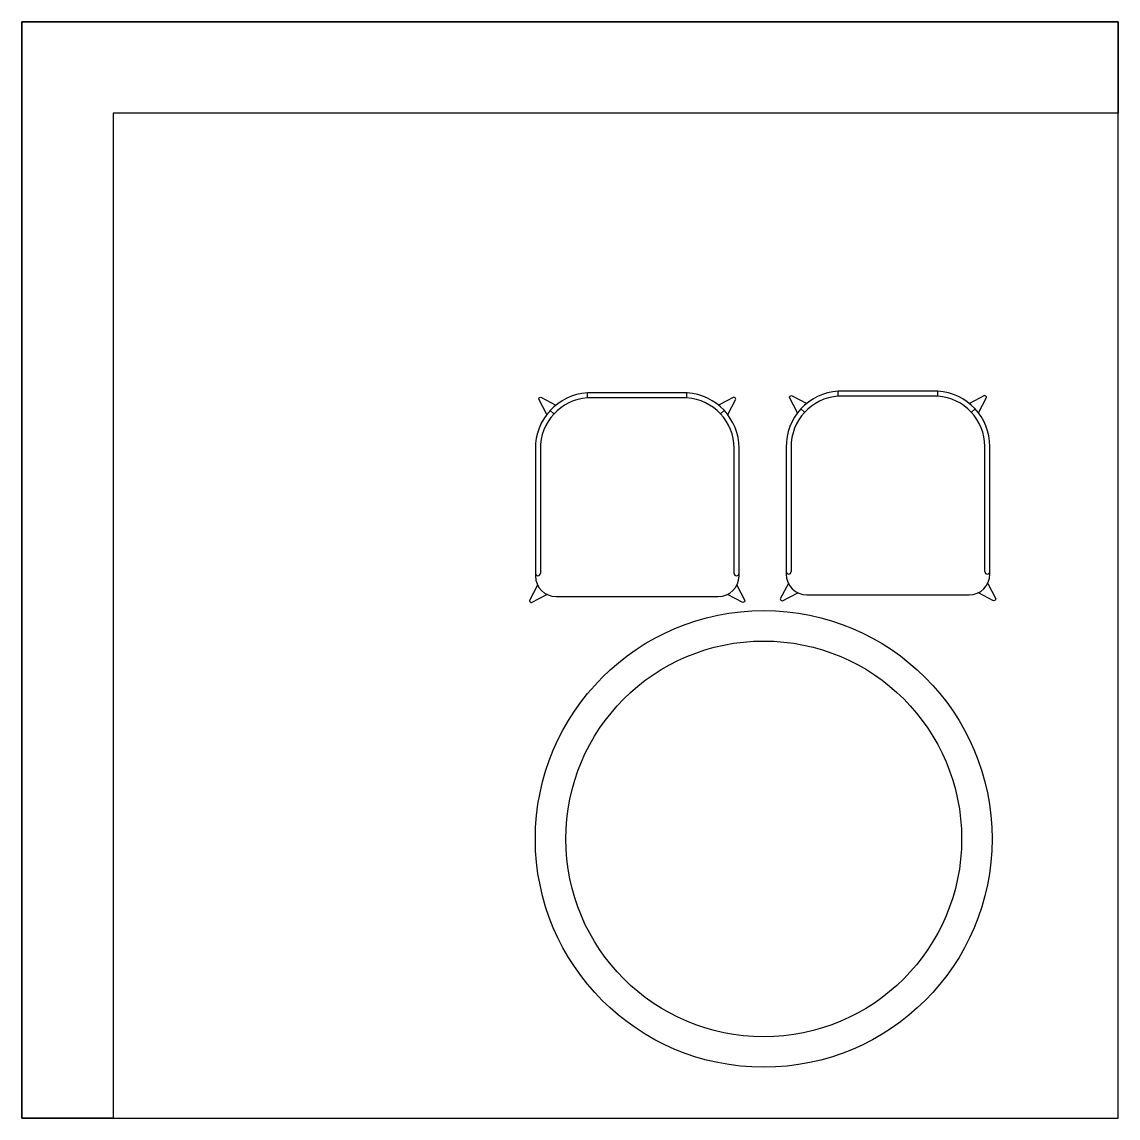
# Model space of a CAD drawing. Header units: inches. Extents: x 0 to 72, y 0 to 72.
import ezdxf

# ---------------------------------------------------------------- set-up
doc = ezdxf.new("R2010")
doc.units = ezdxf.units.IN
doc.header["$MEASUREMENT"] = 0

msp = doc.modelspace()

# ---------------------------------------------------------------- linework, layer by layer
for p, q in [((37.15, 47.303), (37.15, 47.631)), ((43.682, 47.303), (43.682, 47.631)), ((53.623, 47.414), (53.623, 47.742)), ((60.155, 47.414), (60.155, 47.742)), ((34.695, 46.47), (34.935, 46.248)), ((46.136, 46.47), (45.896, 46.248)), ((51.168, 46.582), (51.409, 46.359)), ((62.61, 46.582), (62.369, 46.359)), ((35.091, 34.252), (45.74, 34.252)), ((51.565, 34.363), (62.213, 34.363))]:
    msp.add_line(p, q)
msp.add_lwpolyline([(0, 0), (72, 0), (72, 72), (0, 72)], close=True)
for points in [[(0, 66), (0, 72), (72, 72), (72, 66), (6, 66)], [(6, 66), (6, 0), (0, 0), (0, 66)]]:
    msp.add_lwpolyline(points)
for points in [[(47.105, 35.617), (47.105, 43.997, 0.396139), (43.692, 47.631), (37.139, 47.631, 0.4003), (33.726, 43.944), (33.726, 35.617)], [(63.578, 35.728), (63.578, 44.109, 0.396139), (60.165, 47.742), (53.613, 47.742, 0.4003), (50.2, 44.055), (50.2, 35.728)], [(34.473, 46.206), (33.943, 47.211, -0.414214), (34.08, 47.347), (35.072, 46.824)], [(46.777, 35.781), (46.777, 43.997, 0.395269), (43.682, 47.303), (37.15, 47.303, 0.399632), (34.054, 43.947), (34.054, 35.781)], [(46.358, 46.206), (46.888, 47.211, 0.414214), (46.751, 47.347), (45.759, 46.824)], [(50.947, 46.317), (50.417, 47.322, -0.414214), (50.553, 47.458), (51.546, 46.935)], [(63.251, 35.892), (63.251, 44.109, 0.395269), (60.155, 47.414), (53.623, 47.414, 0.399632), (50.527, 44.058), (50.527, 35.892)], [(62.832, 46.317), (63.361, 47.322, 0.414214), (63.225, 47.458), (62.233, 46.935)], [(33.87, 35.007), (33.34, 34.002, 0.414214), (33.477, 33.866), (34.482, 34.395)], [(46.961, 35.007), (47.491, 34.002, -0.414214), (47.355, 33.866), (46.35, 34.395)], [(50.343, 35.118), (49.813, 34.113, 0.414214), (49.95, 33.977), (50.955, 34.507)], [(63.435, 35.118), (63.965, 34.113, -0.414214), (63.828, 33.977), (62.823, 34.507)]]:
    msp.add_lwpolyline(points, format="xyb")
for radius in [15, 13]:
    msp.add_circle((48.725, 18.336), radius)
for centre, radius, start, end in [((33.89, 35.781), 0.164, 180, 0), ((35.091, 35.617), 1.365, 180, 270), ((45.74, 35.617), 1.365, 270, 0), ((46.941, 35.781), 0.164, 180, 0), ((50.363, 35.892), 0.164, 180, 0), ((51.565, 35.728), 1.365, 180, 270), ((62.213, 35.728), 1.365, 270, 0), ((63.415, 35.892), 0.164, 180, 0)]:
    msp.add_arc(centre, radius, start, end)

doc.saveas('drawing.dxf')
